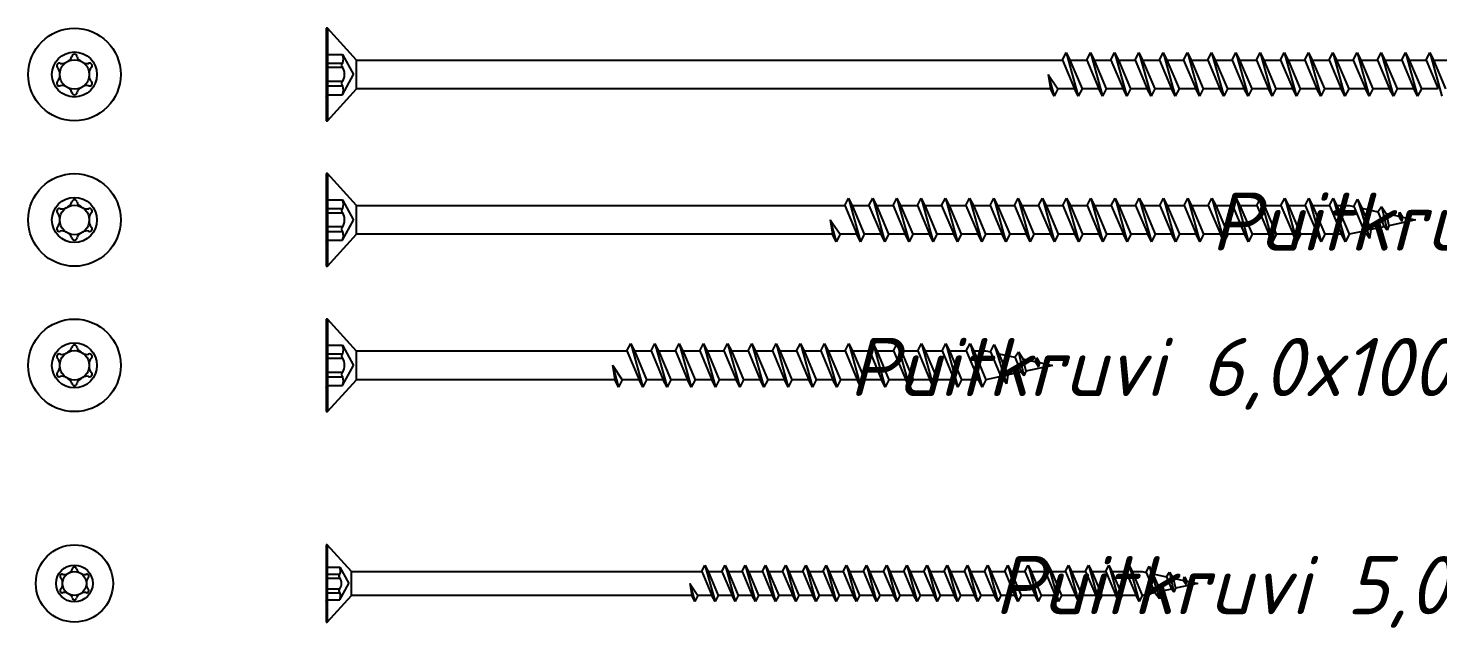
# Model space of a CAD drawing. Header units: millimetres. Extents: x -29692 to 34729, y -8412 to 43293.
# Drawn here: x -16570.6 to -16376.6, y 4532.7 to 4615.2 of the extents above; entities that cross this region are included whole.
import ezdxf

# ---------------------------------------------------------------- set-up
doc = ezdxf.new("R2010")
doc.units = ezdxf.units.MM
doc.layers.add('_0_004_Текст_01', color=7, linetype='Continuous', lineweight=18)
doc.styles.add('Malmerk_DZ_4', font='isocpeui.ttf', dxfattribs={"height": 4})

# ---------------------------------------------------------------- blocks, each defined once
blk = doc.blocks.new('Puitkruvi 5.0x120')
at = {"color": 0, "linetype": 'ByBlock', "lineweight": -2}
for p, q in [((0, 5.31), (0, -5.31)), ((0.15, 5.31), (0, 5.31)), ((3.49, 1.65), (0.15, 5.31)), ((0.15, 5.31), (0.15, -5.31)), ((51.72, 1.65), (52.15, 2.5)), ((52.15, 2.5), (52.58, 1.65)), ((52.15, 2.5), (53.54, -2.5)), ((54.5, 1.65), (54.93, 2.5)), ((54.93, 2.5), (55.36, 1.65)), ((54.93, 2.5), (56.32, -2.5)), ((57.28, 1.65), (57.71, 2.5)), ((57.71, 2.5), (58.14, 1.65)), ((57.71, 2.5), (59.1, -2.5)), ((60.06, 1.65), (60.49, 2.5)), ((60.49, 2.5), (60.92, 1.65)), ((60.49, 2.5), (61.88, -2.5)), ((62.85, 1.65), (63.27, 2.5)), ((63.27, 2.5), (63.7, 1.65)), ((63.27, 2.5), (64.66, -2.5)), ((65.63, 1.65), (66.05, 2.5)), ((66.05, 2.5), (66.48, 1.65)), ((66.05, 2.5), (67.44, -2.5)), ((68.41, 1.65), (68.83, 2.5)), ((68.83, 2.5), (69.26, 1.65)), ((68.83, 2.5), (70.23, -2.5)), ((71.19, 1.65), (71.62, 2.5)), ((71.62, 2.5), (72.04, 1.65)), ((71.62, 2.5), (73.01, -2.5)), ((73.97, 1.65), (74.4, 2.5)), ((74.4, 2.5), (74.82, 1.65)), ((74.4, 2.5), (75.79, -2.5)), ((76.75, 1.65), (77.18, 2.5)), ((77.18, 2.5), (77.61, 1.65)), ((77.18, 2.5), (78.57, -2.5)), ((79.53, 1.65), (79.96, 2.5)), ((79.96, 2.5), (80.39, 1.65)), ((79.96, 2.5), (81.35, -2.5)), ((82.31, 1.65), (82.74, 2.5)), ((82.74, 2.5), (83.17, 1.65)), ((82.74, 2.5), (84.13, -2.5)), ((85.09, 1.65), (85.52, 2.5)), ((85.52, 2.5), (85.95, 1.65)), ((85.52, 2.5), (86.91, -2.5)), ((87.87, 1.65), (88.3, 2.5)), ((88.3, 2.5), (88.73, 1.65)), ((88.3, 2.5), (89.69, -2.5)), ((90.65, 1.65), (91.08, 2.5)), ((91.08, 2.5), (91.51, 1.65)), ((91.08, 2.5), (92.47, -2.5)), ((93.43, 1.65), (93.86, 2.5)), ((93.86, 2.5), (94.29, 1.65)), ((93.86, 2.5), (95.25, -2.5)), ((96.21, 1.65), (96.64, 2.5)), ((96.64, 2.5), (97.07, 1.65)), ((96.64, 2.5), (98.03, -2.5)), ((99, 1.65), (99.42, 2.5)), ((99.42, 2.5), (99.85, 1.65)), ((99.42, 2.5), (100.81, -2.5)), ((101.78, 1.65), (102.2, 2.5)), ((102.2, 2.5), (102.63, 1.65)), ((102.2, 2.5), (103.59, -2.5)), ((104.56, 1.65), (104.98, 2.5)), ((104.98, 2.5), (105.41, 1.65)), ((104.98, 2.5), (106.38, -2.5)), ((107.34, 1.65), (107.77, 2.5)), ((107.77, 2.5), (108.19, 1.65)), ((107.77, 2.5), (109.16, -2.5)), ((110.12, 1.65), (110.55, 2.5)), ((110.55, 2.5), (110.97, 1.65)), ((110.55, 2.5), (111.94, -2.5)), ((112.9, 1.53), (113.33, 2.39)), ((113.33, 2.39), (113.84, 1.33)), ((113.33, 2.39), (114.72, -2.13)), ((3.49, -1.65), (3.49, 1.65)), ((3.49, -1.65), (3.49, 1.65)), ((3.49, 1.65), (51.72, 1.65)), ((50.06, 0), (50.33, -1.64)), ((50.06, 0), (51.19, -1.64)), ((50.06, 0), (50.76, -2.5)), ((51.72, 1.65), (53.11, -1.64)), ((52.58, 1.65), (54.5, 1.65)), ((52.58, 1.65), (53.97, -1.64)), ((54.5, 1.65), (55.89, -1.64)), ((55.36, 1.65), (57.28, 1.65)), ((55.36, 1.65), (56.75, -1.64)), ((57.28, 1.65), (58.67, -1.64)), ((58.14, 1.65), (60.06, 1.65)), ((58.14, 1.65), (59.53, -1.64)), ((60.06, 1.65), (61.46, -1.64)), ((60.92, 1.65), (62.85, 1.65)), ((60.92, 1.65), (62.31, -1.64)), ((62.85, 1.65), (64.24, -1.64)), ((63.7, 1.65), (65.63, 1.65)), ((63.7, 1.65), (65.09, -1.64)), ((65.63, 1.65), (67.02, -1.64)), ((66.48, 1.65), (68.41, 1.65)), ((66.48, 1.65), (67.87, -1.64)), ((68.41, 1.65), (69.8, -1.64)), ((69.26, 1.65), (71.19, 1.65)), ((69.26, 1.65), (70.65, -1.64)), ((71.19, 1.65), (72.58, -1.64)), ((72.04, 1.65), (73.97, 1.65)), ((72.04, 1.65), (73.43, -1.64)), ((73.97, 1.65), (75.36, -1.64)), ((74.82, 1.65), (76.75, 1.65)), ((74.82, 1.65), (76.21, -1.64)), ((76.75, 1.65), (78.14, -1.64)), ((77.61, 1.65), (79, -1.64)), ((77.61, 1.65), (79.53, 1.65)), ((79.53, 1.65), (80.92, -1.64)), ((80.39, 1.65), (82.31, 1.65)), ((80.39, 1.65), (81.78, -1.64)), ((82.31, 1.65), (83.7, -1.64)), ((83.17, 1.65), (85.09, 1.65)), ((83.17, 1.65), (84.56, -1.64)), ((85.09, 1.65), (86.48, -1.64)), ((85.95, 1.65), (87.87, 1.65)), ((85.95, 1.65), (87.34, -1.64)), ((87.87, 1.65), (89.26, -1.64)), ((88.73, 1.65), (90.65, 1.65)), ((88.73, 1.65), (90.12, -1.64)), ((90.65, 1.65), (92.04, -1.64)), ((91.51, 1.65), (93.43, 1.65)), ((91.51, 1.65), (92.9, -1.64)), ((93.43, 1.65), (94.82, -1.64)), ((94.29, 1.65), (96.21, 1.65)), ((94.29, 1.65), (95.68, -1.64)), ((96.21, 1.65), (97.6, -1.64)), ((97.07, 1.65), (99, 1.65)), ((97.07, 1.65), (98.46, -1.64)), ((99, 1.65), (100.39, -1.64)), ((99.85, 1.65), (101.78, 1.65)), ((99.85, 1.65), (101.24, -1.64)), ((101.78, 1.65), (103.17, -1.64)), ((102.63, 1.65), (104.56, 1.65)), ((102.63, 1.65), (104.02, -1.64)), ((104.56, 1.65), (105.95, -1.64)), ((105.41, 1.65), (107.34, 1.65)), ((105.41, 1.65), (106.8, -1.64)), ((107.34, 1.65), (108.73, -1.64)), ((108.19, 1.65), (110.12, 1.65)), ((108.19, 1.65), (109.58, -1.64)), ((110.12, 1.65), (111.51, -1.64)), ((110.97, 1.65), (112.36, 1.65)), ((110.97, 1.65), (112.36, -1.64)), ((112.36, 1.65), (112.9, 1.53)), ((112.9, 1.53), (114.08, -1.27)), ((113.84, 1.33), (115.68, 0.93)), ((113.84, 1.33), (114.87, -1.1)), ((115.68, 0.93), (116.11, 1.55)), ((115.68, 0.93), (116.4, -0.77)), ((116.11, 1.55), (116.62, 0.73)), ((116.11, 1.55), (116.73, -1.19)), ((116.62, 0.73), (118.06, 0.42)), ((116.62, 0.73), (116.93, -0.66)), ((118.06, 0.42), (118.18, 0.9)), ((118.06, 0.42), (118.41, -0.16)), ((118.18, 0.9), (118.52, 0.32)), ((118.18, 0.9), (118.41, -0.16)), ((118.52, 0.32), (118.41, -0.16)), ((118.52, 0.32), (120, 0)), ((0.15, -5.31), (3.49, -1.65)), ((50.33, -1.64), (3.49, -1.64)), ((50.76, -2.5), (50.33, -1.64)), ((51.19, -1.64), (50.76, -2.5)), ((53.11, -1.64), (51.19, -1.64)), ((53.54, -2.5), (53.11, -1.64)), ((53.97, -1.64), (53.54, -2.5)), ((55.89, -1.64), (53.97, -1.64)), ((56.32, -2.5), (55.89, -1.64)), ((56.75, -1.64), (56.32, -2.5)), ((58.67, -1.64), (56.75, -1.64)), ((59.1, -2.5), (58.67, -1.64)), ((59.53, -1.64), (59.1, -2.5)), ((61.46, -1.64), (59.53, -1.64)), ((61.88, -2.5), (61.46, -1.64)), ((62.31, -1.64), (61.88, -2.5)), ((64.24, -1.64), (62.31, -1.64)), ((64.66, -2.5), (64.24, -1.64)), ((65.09, -1.64), (64.66, -2.5)), ((67.02, -1.64), (65.09, -1.64)), ((67.44, -2.5), (67.02, -1.64)), ((67.87, -1.64), (67.44, -2.5)), ((69.8, -1.64), (67.87, -1.64)), ((70.23, -2.5), (69.8, -1.64)), ((70.65, -1.64), (70.23, -2.5)), ((72.58, -1.64), (70.65, -1.64)), ((73.01, -2.5), (72.58, -1.64)), ((73.43, -1.64), (73.01, -2.5)), ((75.36, -1.64), (73.43, -1.64)), ((75.79, -2.5), (75.36, -1.64)), ((76.21, -1.64), (75.79, -2.5)), ((78.14, -1.64), (76.21, -1.64)), ((78.57, -2.5), (78.14, -1.64)), ((79, -1.64), (78.57, -2.5)), ((80.92, -1.64), (79, -1.64)), ((81.35, -2.5), (80.92, -1.64)), ((81.78, -1.64), (81.35, -2.5)), ((83.7, -1.64), (81.78, -1.64)), ((84.13, -2.5), (83.7, -1.64)), ((84.56, -1.64), (84.13, -2.5)), ((86.48, -1.64), (84.56, -1.64)), ((86.91, -2.5), (86.48, -1.64)), ((87.34, -1.64), (86.91, -2.5)), ((89.26, -1.64), (87.34, -1.64)), ((89.69, -2.5), (89.26, -1.64)), ((90.12, -1.64), (89.69, -2.5)), ((92.04, -1.64), (90.12, -1.64)), ((92.47, -2.5), (92.04, -1.64)), ((92.9, -1.64), (92.47, -2.5)), ((94.82, -1.64), (92.9, -1.64)), ((95.25, -2.5), (94.82, -1.64)), ((95.68, -1.64), (95.25, -2.5)), ((97.6, -1.64), (95.68, -1.64)), ((98.03, -2.5), (97.6, -1.64)), ((98.46, -1.64), (98.03, -2.5)), ((100.39, -1.64), (98.46, -1.64)), ((100.81, -2.5), (100.39, -1.64)), ((101.24, -1.64), (100.81, -2.5)), ((103.17, -1.64), (101.24, -1.64)), ((103.59, -2.5), (103.17, -1.64)), ((104.02, -1.64), (103.59, -2.5)), ((105.95, -1.64), (104.02, -1.64)), ((106.38, -2.5), (105.95, -1.64)), ((106.8, -1.64), (106.38, -2.5)), ((108.73, -1.64), (106.8, -1.64)), ((109.16, -2.5), (108.73, -1.64)), ((109.58, -1.64), (109.16, -2.5)), ((111.51, -1.64), (109.58, -1.64)), ((111.94, -2.5), (111.51, -1.64)), ((112.36, -1.64), (111.94, -2.5)), ((114.08, -1.27), (112.36, -1.64)), ((112.36, -1.64), (112.36, -1.64)), ((114.72, -2.13), (114.08, -1.27)), ((114.87, -1.1), (114.72, -2.13)), ((116.4, -0.77), (114.87, -1.1)), ((116.73, -1.19), (116.4, -0.77)), ((116.93, -0.66), (116.73, -1.19)), ((120, 0), (116.93, -0.66)), ((0, -5.31), (0.15, -5.31))]:
    blk.add_line(p, q, dxfattribs=at)
at = {"color": 0, "linetype": 'ByBlock', "lineweight": -2, "ltscale": 0.3}
for p, q in [((0, 2.49), (0.11, 2.25)), ((0.11, 2.25), (1.87, 2.25)), ((0.11, 2.25), (0.11, -2.25)), ((1.87, 2.25), (3.14, 0)), ((0.11, 1.27), (1.9, 1.27)), ((0.11, 0.75), (1.9, 0.75)), ((0.11, -0.75), (1.9, -0.75)), ((0.11, -1.27), (1.9, -1.27)), ((1.87, -2.25), (3.14, 0)), ((0, -2.49), (0.11, -2.25)), ((0.11, -2.25), (1.87, -2.25))]:
    blk.add_line(p, q, dxfattribs=at)
for centre, radius, start, end in [((0.47, 1.71), 1.5, 342.7693, 20.9355), ((2.05, 1.01), 0.297, 118.7421, 241.2579), ((0.64, 0), 1.47, 329.2813, 30.7187), ((2.05, -1.01), 0.297, 118.7226, 241.2774), ((0.47, -1.71), 1.5, 339.0645, 17.2307)]:
    blk.add_arc(centre, radius, start, end, dxfattribs=at)
blk = doc.blocks.new('Puitkruvi 5.0 pealt TX')
at = {"color": 0, "linetype": 'ByBlock', "lineweight": -2}
for radius in [5.31, 2.52, 1.64]:
    blk.add_circle((0, 0), radius, dxfattribs=at)
for centre, radius, start, end in [((-1.12, 2.25), 0.873, 296.5651, 343.3008), ((0, 1.96), 0.292, 8.0283, 171.9717), ((1.12, 2.25), 0.873, 196.6992, 243.4349), ((-1.7, 0.98), 0.292, 68.0283, 231.9717), ((-2.51, 0.15), 0.873, 356.5651, 43.3008), ((-1.39, 2.1), 0.873, 256.6992, 303.4349), ((1.39, 2.1), 0.873, 236.5651, 283.3008), ((1.7, 0.98), 0.292, 308.0283, 111.9717), ((2.51, 0.15), 0.873, 136.6992, 183.4349), ((-1.7, -0.98), 0.292, 128.0283, 291.9717), ((-2.51, -0.15), 0.873, 316.6992, 3.4349), ((-1.39, -2.1), 0.873, 56.5651, 103.3008), ((-1.12, -2.25), 0.873, 16.6992, 63.4349), ((1.12, -2.25), 0.873, 116.5651, 163.3008), ((1.39, -2.1), 0.873, 76.6992, 123.4349), ((1.7, -0.98), 0.292, 248.0283, 51.9717), ((2.51, -0.15), 0.873, 176.5651, 223.3008), ((0, -1.96), 0.292, 188.0283, 351.9717)]:
    blk.add_arc(centre, radius, start, end, dxfattribs=at)
blk = doc.blocks.new('Puitkruvi 6.0x100')
at = {"color": 0, "linetype": 'ByBlock', "lineweight": -2}
for p, q in [((0, 6.37), (0, -6.37)), ((0.18, 6.37), (0, 6.37)), ((4.19, 1.97), (0.18, 6.37)), ((0.18, 6.37), (0.18, -6.37)), ((4.19, 1.98), (41.42, 1.98)), ((4.19, -1.97), (4.19, 1.97)), ((4.19, -1.97), (4.19, 1.97)), ((41.42, 1.98), (41.93, 3.01)), ((41.42, 1.98), (43.09, -1.97)), ((41.93, 3.01), (42.44, 1.98)), ((41.93, 3.01), (43.6, -2.99)), ((42.44, 1.98), (44.75, 1.98)), ((42.44, 1.98), (44.11, -1.97)), ((44.75, 1.98), (45.27, 3.01)), ((44.75, 1.98), (46.42, -1.97)), ((45.27, 3.01), (45.78, 1.98)), ((45.27, 3.01), (46.94, -2.99)), ((45.78, 1.98), (48.09, 1.98)), ((45.78, 1.98), (47.45, -1.97)), ((48.09, 1.98), (48.61, 3.01)), ((48.09, 1.98), (49.76, -1.97)), ((48.61, 3.01), (49.12, 1.98)), ((48.61, 3.01), (50.27, -2.99)), ((49.12, 1.98), (50.79, -1.97)), ((49.12, 1.98), (51.43, 1.98)), ((51.43, 1.98), (51.94, 3.01)), ((51.43, 1.98), (53.1, -1.97)), ((51.94, 3.01), (52.46, 1.98)), ((51.94, 3.01), (53.61, -2.99)), ((52.46, 1.98), (54.77, 1.98)), ((52.46, 1.98), (54.12, -1.97)), ((54.77, 1.98), (55.28, 3.01)), ((54.77, 1.98), (56.43, -1.97)), ((55.28, 3.01), (55.79, 1.98)), ((55.28, 3.01), (56.95, -2.99)), ((55.79, 1.98), (58.1, 1.98)), ((55.79, 1.98), (57.46, -1.97)), ((58.1, 1.98), (58.62, 3.01)), ((58.1, 1.98), (59.77, -1.97)), ((58.62, 3.01), (59.13, 1.98)), ((58.62, 3.01), (60.28, -2.99)), ((59.13, 1.98), (61.44, 1.98)), ((59.13, 1.98), (60.8, -1.97)), ((61.44, 1.98), (61.95, 3.01)), ((61.44, 1.98), (63.11, -1.97)), ((61.95, 3.01), (62.47, 1.98)), ((61.95, 3.01), (63.62, -2.99)), ((62.47, 1.98), (64.78, 1.98)), ((62.47, 1.98), (64.13, -1.97)), ((64.78, 1.98), (65.29, 3.01)), ((64.78, 1.98), (66.44, -1.97)), ((65.29, 3.01), (65.8, 1.98)), ((65.29, 3.01), (66.96, -2.99)), ((65.8, 1.98), (68.11, 1.98)), ((65.8, 1.98), (67.47, -1.97)), ((68.11, 1.98), (68.63, 3.01)), ((68.11, 1.98), (69.78, -1.97)), ((68.63, 3.01), (69.14, 1.98)), ((68.63, 3.01), (70.29, -2.99)), ((69.14, 1.98), (71.45, 1.98)), ((69.14, 1.98), (70.81, -1.97)), ((71.45, 1.98), (71.96, 3.01)), ((71.45, 1.98), (73.12, -1.97)), ((71.96, 3.01), (72.48, 1.98)), ((71.96, 3.01), (73.63, -2.99)), ((72.48, 1.98), (74.79, 1.98)), ((72.48, 1.98), (74.15, -1.97)), ((74.79, 1.98), (75.3, 3.01)), ((74.79, 1.98), (76.46, -1.97)), ((75.3, 3.01), (75.81, 1.98)), ((75.3, 3.01), (76.97, -2.99)), ((75.81, 1.98), (78.12, 1.98)), ((75.81, 1.98), (77.48, -1.97)), ((78.12, 1.98), (78.64, 3.01)), ((78.12, 1.98), (79.79, -1.97)), ((78.64, 3.01), (79.15, 1.98)), ((78.64, 3.01), (80.31, -2.99)), ((79.15, 1.98), (81.46, 1.98)), ((79.15, 1.98), (80.82, -1.97)), ((81.46, 1.98), (81.97, 3.01)), ((81.46, 1.98), (83.13, -1.97)), ((81.97, 3.01), (82.49, 1.98)), ((81.97, 3.01), (83.64, -2.99)), ((82.49, 1.98), (84.8, 1.98)), ((82.49, 1.98), (84.16, -1.97)), ((84.8, 1.98), (85.31, 3.01)), ((84.8, 1.98), (86.47, -1.97)), ((85.31, 3.01), (85.82, 1.98)), ((85.31, 3.01), (86.98, -2.99)), ((85.82, 1.98), (88.13, 1.98)), ((85.82, 1.98), (87.49, -1.97)), ((88.13, 1.98), (88.65, 3.01)), ((88.13, 1.98), (89.8, -1.97)), ((88.65, 3.01), (89.16, 1.98)), ((88.65, 3.01), (90.32, -2.99)), ((89.16, 1.98), (90.83, 1.98)), ((89.16, 1.98), (90.83, -1.97)), ((90.83, 1.98), (91.47, 1.84)), ((91.47, 1.84), (91.98, 2.87)), ((91.98, 2.87), (92.6, 1.6)), ((91.98, 2.87), (93.65, -2.55)), ((39.43, 0.01), (39.75, -1.97)), ((39.43, 0.01), (40.78, -1.97)), ((39.43, 0.01), (40.26, -2.99)), ((91.47, 1.84), (92.89, -1.53)), ((92.6, 1.6), (94.81, 1.12)), ((92.6, 1.6), (93.84, -1.32)), ((94.81, 1.12), (95.32, 1.86)), ((94.81, 1.12), (95.67, -0.93)), ((95.32, 1.86), (95.94, 0.88)), ((95.32, 1.86), (96.07, -1.43)), ((95.94, 0.88), (97.67, 0.5)), ((95.94, 0.88), (96.31, -0.79)), ((100, 0), (96.31, -0.79)), ((97.67, 0.5), (97.8, 1.07)), ((97.67, 0.5), (98.08, -0.19)), ((97.8, 1.07), (98.21, 0.39)), ((97.8, 1.07), (98.08, -0.19)), ((98.21, 0.39), (98.08, -0.19)), ((98.21, 0.39), (100, 0)), ((92.89, -1.53), (90.83, -1.97)), ((93.65, -2.55), (92.89, -1.53)), ((93.84, -1.32), (93.65, -2.55)), ((95.67, -0.93), (93.84, -1.32)), ((96.07, -1.43), (95.67, -0.93)), ((96.31, -0.79), (96.07, -1.43)), ((0.18, -6.37), (4.19, -1.97)), ((39.75, -1.97), (4.19, -1.97)), ((40.26, -2.99), (39.75, -1.97)), ((40.78, -1.97), (40.26, -2.99)), ((43.09, -1.97), (40.78, -1.97)), ((43.6, -2.99), (43.09, -1.97)), ((44.11, -1.97), (43.6, -2.99)), ((46.42, -1.97), (44.11, -1.97)), ((46.94, -2.99), (46.42, -1.97)), ((47.45, -1.97), (46.94, -2.99)), ((49.76, -1.97), (47.45, -1.97)), ((50.27, -2.99), (49.76, -1.97)), ((50.79, -1.97), (50.27, -2.99)), ((53.1, -1.97), (50.79, -1.97)), ((53.61, -2.99), (53.1, -1.97)), ((54.12, -1.97), (53.61, -2.99)), ((56.43, -1.97), (54.12, -1.97)), ((56.95, -2.99), (56.43, -1.97)), ((57.46, -1.97), (56.95, -2.99)), ((59.77, -1.97), (57.46, -1.97)), ((60.28, -2.99), (59.77, -1.97)), ((60.8, -1.97), (60.28, -2.99)), ((63.11, -1.97), (60.8, -1.97)), ((63.62, -2.99), (63.11, -1.97)), ((64.13, -1.97), (63.62, -2.99)), ((66.44, -1.97), (64.13, -1.97)), ((66.96, -2.99), (66.44, -1.97)), ((67.47, -1.97), (66.96, -2.99)), ((69.78, -1.97), (67.47, -1.97)), ((70.29, -2.99), (69.78, -1.97)), ((70.81, -1.97), (70.29, -2.99)), ((73.12, -1.97), (70.81, -1.97)), ((73.63, -2.99), (73.12, -1.97)), ((74.15, -1.97), (73.63, -2.99)), ((76.46, -1.97), (74.15, -1.97)), ((76.97, -2.99), (76.46, -1.97)), ((77.48, -1.97), (76.97, -2.99)), ((79.79, -1.97), (77.48, -1.97)), ((80.31, -2.99), (79.79, -1.97)), ((80.82, -1.97), (80.31, -2.99)), ((83.13, -1.97), (80.82, -1.97)), ((83.64, -2.99), (83.13, -1.97)), ((84.16, -1.97), (83.64, -2.99)), ((86.47, -1.97), (84.16, -1.97)), ((86.98, -2.99), (86.47, -1.97)), ((87.49, -1.97), (86.98, -2.99)), ((89.8, -1.97), (87.49, -1.97)), ((90.32, -2.99), (89.8, -1.97)), ((90.83, -1.97), (90.32, -2.99)), ((90.83, -1.97), (90.83, -1.97)), ((0, -6.37), (0.18, -6.37))]:
    blk.add_line(p, q, dxfattribs=at)
at = {"color": 0, "linetype": 'ByBlock', "lineweight": -2, "ltscale": 0.3}
for p, q in [((0, 3.07), (0.14, 2.77)), ((0.14, 2.77), (2.25, 2.77)), ((0.14, 2.77), (0.14, -2.78)), ((2.25, 2.77), (3.76, -0.01)), ((0.14, 1.57), (2.28, 1.57)), ((0.14, 0.99), (2.28, 0.99)), ((0.14, -0.92), (2.28, -0.92)), ((0.14, -1.57), (2.28, -1.57)), ((2.25, -2.78), (3.76, -0.01)), ((0, -3.07), (0.14, -2.78)), ((0.14, -2.78), (2.25, -2.78))]:
    blk.add_line(p, q, dxfattribs=at)
for centre, radius, start, end in [((0.47, 2.11), 1.9, 343.2254, 20.3793), ((2.41, 1.28), 0.316, 114.4321, 245.5679), ((0.55, 0.03), 1.98, 331.0888, 28.9112), ((2.47, -1.25), 0.372, 120.0902, 239.9098), ((0.47, -2.11), 1.9, 339.6207, 16.7746)]:
    blk.add_arc(centre, radius, start, end, dxfattribs=at)
blk = doc.blocks.new('Puitkruvi 6.0x150')
at = {"color": 0, "linetype": 'ByBlock', "lineweight": -2}
for p, q in [((0, 6.37), (0, -6.37)), ((0.18, 6.37), (0, 6.37)), ((4.19, 1.97), (0.18, 6.37)), ((0.18, 6.37), (0.18, -6.37)), ((4.19, 1.98), (71.4, 1.98)), ((4.19, -1.97), (4.19, 1.97)), ((4.19, -1.97), (4.19, 1.97)), ((71.4, 1.98), (71.91, 3.01)), ((71.4, 1.98), (73.06, -1.97)), ((71.91, 3.01), (72.42, 1.98)), ((71.91, 3.01), (73.58, -2.99)), ((72.42, 1.98), (74.73, 1.98)), ((72.42, 1.98), (74.09, -1.97)), ((74.73, 1.98), (75.25, 3.01)), ((74.73, 1.98), (76.4, -1.97)), ((75.25, 3.01), (75.76, 1.98)), ((75.25, 3.01), (76.92, -2.99)), ((75.76, 1.98), (78.07, 1.98)), ((75.76, 1.98), (77.43, -1.97)), ((78.07, 1.98), (78.58, 3.01)), ((78.07, 1.98), (79.74, -1.97)), ((78.58, 3.01), (79.1, 1.98)), ((78.58, 3.01), (80.25, -2.99)), ((79.1, 1.98), (81.41, 1.98)), ((79.1, 1.98), (80.77, -1.97)), ((81.41, 1.98), (81.92, 3.01)), ((81.41, 1.98), (83.08, -1.97)), ((81.92, 3.01), (82.43, 1.98)), ((81.92, 3.01), (83.59, -2.99)), ((82.43, 1.98), (84.74, 1.98)), ((82.43, 1.98), (84.1, -1.97)), ((84.74, 1.98), (85.26, 3.01)), ((84.74, 1.98), (86.41, -1.97)), ((85.26, 3.01), (85.77, 1.98)), ((85.26, 3.01), (86.93, -2.99)), ((85.77, 1.98), (88.08, 1.98)), ((85.77, 1.98), (87.44, -1.97)), ((88.08, 1.98), (88.59, 3.01)), ((88.08, 1.98), (89.75, -1.97)), ((88.59, 3.01), (89.11, 1.98)), ((88.59, 3.01), (90.26, -2.99)), ((89.11, 1.98), (91.42, 1.98)), ((89.11, 1.98), (90.78, -1.97)), ((91.42, 1.98), (91.93, 3.01)), ((91.42, 1.98), (93.09, -1.97)), ((91.93, 3.01), (92.44, 1.98)), ((91.93, 3.01), (93.6, -2.99)), ((92.44, 1.98), (94.75, 1.98)), ((92.44, 1.98), (94.11, -1.97)), ((94.75, 1.98), (95.27, 3.01)), ((94.75, 1.98), (96.42, -1.97)), ((95.27, 3.01), (95.78, 1.98)), ((95.27, 3.01), (96.94, -2.99)), ((95.78, 1.98), (98.09, 1.98)), ((95.78, 1.98), (97.45, -1.97)), ((98.09, 1.98), (98.61, 3.01)), ((98.09, 1.98), (99.76, -1.97)), ((98.61, 3.01), (99.12, 1.98)), ((98.61, 3.01), (100.27, -2.99)), ((99.12, 1.98), (100.79, -1.97)), ((99.12, 1.98), (101.43, 1.98)), ((101.43, 1.98), (101.94, 3.01)), ((101.43, 1.98), (103.1, -1.97)), ((101.94, 3.01), (102.46, 1.98)), ((101.94, 3.01), (103.61, -2.99)), ((102.46, 1.98), (104.77, 1.98)), ((102.46, 1.98), (104.12, -1.97)), ((104.77, 1.98), (105.28, 3.01)), ((104.77, 1.98), (106.43, -1.97)), ((105.28, 3.01), (105.79, 1.98)), ((105.28, 3.01), (106.95, -2.99)), ((105.79, 1.98), (108.1, 1.98)), ((105.79, 1.98), (107.46, -1.97)), ((108.1, 1.98), (108.62, 3.01)), ((108.1, 1.98), (109.77, -1.97)), ((108.62, 3.01), (109.13, 1.98)), ((108.62, 3.01), (110.28, -2.99)), ((109.13, 1.98), (111.44, 1.98)), ((109.13, 1.98), (110.8, -1.97)), ((111.44, 1.98), (111.95, 3.01)), ((111.44, 1.98), (113.11, -1.97)), ((111.95, 3.01), (112.47, 1.98)), ((111.95, 3.01), (113.62, -2.99)), ((112.47, 1.98), (114.78, 1.98)), ((112.47, 1.98), (114.13, -1.97)), ((114.78, 1.98), (115.29, 3.01)), ((114.78, 1.98), (116.44, -1.97)), ((115.29, 3.01), (115.8, 1.98)), ((115.29, 3.01), (116.96, -2.99)), ((115.8, 1.98), (118.11, 1.98)), ((115.8, 1.98), (117.47, -1.97)), ((118.11, 1.98), (118.63, 3.01)), ((118.11, 1.98), (119.78, -1.97)), ((118.63, 3.01), (119.14, 1.98)), ((118.63, 3.01), (120.29, -2.99)), ((119.14, 1.98), (121.45, 1.98)), ((119.14, 1.98), (120.81, -1.97)), ((121.45, 1.98), (121.96, 3.01)), ((121.45, 1.98), (123.12, -1.97)), ((121.96, 3.01), (122.48, 1.98)), ((121.96, 3.01), (123.63, -2.99)), ((122.48, 1.98), (124.79, 1.98)), ((122.48, 1.98), (124.15, -1.97)), ((124.79, 1.98), (125.3, 3.01)), ((124.79, 1.98), (126.46, -1.97)), ((125.3, 3.01), (125.81, 1.98)), ((125.3, 3.01), (126.97, -2.99)), ((125.81, 1.98), (128.12, 1.98)), ((125.81, 1.98), (127.48, -1.97)), ((128.12, 1.98), (128.64, 3.01)), ((128.12, 1.98), (129.79, -1.97)), ((128.64, 3.01), (129.15, 1.98)), ((128.64, 3.01), (130.31, -2.99)), ((129.15, 1.98), (131.46, 1.98)), ((129.15, 1.98), (130.82, -1.97)), ((131.46, 1.98), (131.97, 3.01)), ((131.46, 1.98), (133.13, -1.97)), ((131.97, 3.01), (132.49, 1.98)), ((131.97, 3.01), (133.64, -2.99)), ((132.49, 1.98), (134.8, 1.98)), ((132.49, 1.98), (134.16, -1.97)), ((134.8, 1.98), (135.31, 3.01)), ((134.8, 1.98), (136.47, -1.97)), ((135.31, 3.01), (135.82, 1.98)), ((135.31, 3.01), (136.98, -2.99)), ((135.82, 1.98), (138.13, 1.98)), ((135.82, 1.98), (137.49, -1.97)), ((138.13, 1.98), (138.65, 3.01)), ((138.13, 1.98), (139.8, -1.97)), ((138.65, 3.01), (139.16, 1.98)), ((138.65, 3.01), (140.32, -2.99)), ((139.16, 1.98), (140.83, 1.98)), ((139.16, 1.98), (140.83, -1.97)), ((140.83, 1.98), (141.47, 1.84)), ((141.47, 1.84), (141.98, 2.87)), ((141.98, 2.87), (142.6, 1.6)), ((141.98, 2.87), (143.65, -2.55)), ((69.41, 0.01), (69.73, -1.97)), ((69.41, 0.01), (70.75, -1.97)), ((69.41, 0.01), (70.24, -2.99)), ((141.47, 1.84), (142.89, -1.53)), ((142.6, 1.6), (144.81, 1.12)), ((142.6, 1.6), (143.84, -1.32)), ((144.81, 1.12), (145.32, 1.86)), ((144.81, 1.12), (145.67, -0.93)), ((145.32, 1.86), (145.94, 0.88)), ((145.32, 1.86), (146.07, -1.43)), ((145.94, 0.88), (147.67, 0.5)), ((145.94, 0.88), (146.31, -0.79)), ((150, 0), (146.31, -0.79)), ((147.67, 0.5), (147.8, 1.07)), ((147.67, 0.5), (148.08, -0.19)), ((147.8, 1.07), (148.21, 0.39)), ((147.8, 1.07), (148.08, -0.19)), ((148.21, 0.39), (148.08, -0.19)), ((148.21, 0.39), (150, 0)), ((142.89, -1.53), (140.83, -1.97)), ((143.65, -2.55), (142.89, -1.53)), ((143.84, -1.32), (143.65, -2.55)), ((145.67, -0.93), (143.84, -1.32)), ((146.07, -1.43), (145.67, -0.93)), ((146.31, -0.79), (146.07, -1.43)), ((0.18, -6.37), (4.19, -1.97)), ((69.73, -1.97), (4.19, -1.97)), ((70.24, -2.99), (69.73, -1.97)), ((70.75, -1.97), (70.24, -2.99)), ((73.06, -1.97), (70.75, -1.97)), ((73.58, -2.99), (73.06, -1.97)), ((74.09, -1.97), (73.58, -2.99)), ((76.4, -1.97), (74.09, -1.97)), ((76.92, -2.99), (76.4, -1.97)), ((77.43, -1.97), (76.92, -2.99)), ((79.74, -1.97), (77.43, -1.97)), ((80.25, -2.99), (79.74, -1.97)), ((80.77, -1.97), (80.25, -2.99)), ((83.08, -1.97), (80.77, -1.97)), ((83.59, -2.99), (83.08, -1.97)), ((84.1, -1.97), (83.59, -2.99)), ((86.41, -1.97), (84.1, -1.97)), ((86.93, -2.99), (86.41, -1.97)), ((87.44, -1.97), (86.93, -2.99)), ((89.75, -1.97), (87.44, -1.97)), ((90.26, -2.99), (89.75, -1.97)), ((90.78, -1.97), (90.26, -2.99)), ((93.09, -1.97), (90.78, -1.97)), ((93.6, -2.99), (93.09, -1.97)), ((94.11, -1.97), (93.6, -2.99)), ((96.42, -1.97), (94.11, -1.97)), ((96.94, -2.99), (96.42, -1.97)), ((97.45, -1.97), (96.94, -2.99)), ((99.76, -1.97), (97.45, -1.97)), ((100.27, -2.99), (99.76, -1.97)), ((100.79, -1.97), (100.27, -2.99)), ((103.1, -1.97), (100.79, -1.97)), ((103.61, -2.99), (103.1, -1.97)), ((104.12, -1.97), (103.61, -2.99)), ((106.43, -1.97), (104.12, -1.97)), ((106.95, -2.99), (106.43, -1.97)), ((107.46, -1.97), (106.95, -2.99)), ((109.77, -1.97), (107.46, -1.97)), ((110.28, -2.99), (109.77, -1.97)), ((110.8, -1.97), (110.28, -2.99)), ((113.11, -1.97), (110.8, -1.97)), ((113.62, -2.99), (113.11, -1.97)), ((114.13, -1.97), (113.62, -2.99)), ((116.44, -1.97), (114.13, -1.97)), ((116.96, -2.99), (116.44, -1.97)), ((117.47, -1.97), (116.96, -2.99)), ((119.78, -1.97), (117.47, -1.97)), ((120.29, -2.99), (119.78, -1.97)), ((120.81, -1.97), (120.29, -2.99)), ((123.12, -1.97), (120.81, -1.97)), ((123.63, -2.99), (123.12, -1.97)), ((124.15, -1.97), (123.63, -2.99)), ((126.46, -1.97), (124.15, -1.97)), ((126.97, -2.99), (126.46, -1.97)), ((127.48, -1.97), (126.97, -2.99)), ((129.79, -1.97), (127.48, -1.97)), ((130.31, -2.99), (129.79, -1.97)), ((130.82, -1.97), (130.31, -2.99)), ((133.13, -1.97), (130.82, -1.97)), ((133.64, -2.99), (133.13, -1.97)), ((134.16, -1.97), (133.64, -2.99)), ((136.47, -1.97), (134.16, -1.97)), ((136.98, -2.99), (136.47, -1.97)), ((137.49, -1.97), (136.98, -2.99)), ((139.8, -1.97), (137.49, -1.97)), ((140.32, -2.99), (139.8, -1.97)), ((140.83, -1.97), (140.32, -2.99)), ((140.83, -1.97), (140.83, -1.97)), ((0, -6.37), (0.18, -6.37))]:
    blk.add_line(p, q, dxfattribs=at)
at = {"color": 0, "linetype": 'ByBlock', "lineweight": -2, "ltscale": 0.3}
for p, q in [((0, 3.07), (0.14, 2.77)), ((0.14, 2.77), (2.25, 2.77)), ((0.14, 2.77), (0.14, -2.78)), ((2.25, 2.77), (3.76, -0.01)), ((0.14, 1.57), (2.28, 1.57)), ((0.14, 0.99), (2.28, 0.99)), ((0.14, -0.92), (2.28, -0.92)), ((0.14, -1.57), (2.28, -1.57)), ((2.25, -2.78), (3.76, -0.01)), ((0, -3.07), (0.14, -2.78)), ((0.14, -2.78), (2.25, -2.78))]:
    blk.add_line(p, q, dxfattribs=at)
for centre, radius, start, end in [((0.47, 2.11), 1.9, 343.2254, 20.3793), ((2.41, 1.28), 0.316, 114.4321, 245.5679), ((0.55, 0.03), 1.98, 331.0888, 28.9112), ((2.47, -1.25), 0.372, 120.0902, 239.9098), ((0.47, -2.11), 1.9, 339.6207, 16.7746)]:
    blk.add_arc(centre, radius, start, end, dxfattribs=at)
blk = doc.blocks.new('Puitkruvi 6.0x200')
at = {"color": 0, "linetype": 'ByBlock', "lineweight": -2}
for p, q in [((0, 6.37), (0, -6.37)), ((0.18, 6.37), (0, 6.37)), ((4.19, 1.97), (0.18, 6.37)), ((0.18, 6.37), (0.18, -6.37)), ((4.19, 1.98), (101.37, 1.98)), ((4.19, -1.97), (4.19, 1.97)), ((4.19, -1.97), (4.19, 1.97)), ((101.37, 1.98), (101.89, 3.01)), ((101.37, 1.98), (103.04, -1.97)), ((101.89, 3.01), (102.4, 1.98)), ((101.89, 3.01), (103.56, -2.99)), ((102.4, 1.98), (104.71, 1.98)), ((102.4, 1.98), (104.07, -1.97)), ((104.71, 1.98), (105.23, 3.01)), ((104.71, 1.98), (106.38, -1.97)), ((105.23, 3.01), (105.74, 1.98)), ((105.23, 3.01), (106.89, -2.99)), ((105.74, 1.98), (108.05, 1.98)), ((105.74, 1.98), (107.41, -1.97)), ((108.05, 1.98), (108.56, 3.01)), ((108.05, 1.98), (109.72, -1.97)), ((108.56, 3.01), (109.08, 1.98)), ((108.56, 3.01), (110.23, -2.99)), ((109.08, 1.98), (111.39, 1.98)), ((109.08, 1.98), (110.74, -1.97)), ((111.39, 1.98), (111.9, 3.01)), ((111.39, 1.98), (113.05, -1.97)), ((111.9, 3.01), (112.41, 1.98)), ((111.9, 3.01), (113.57, -2.99)), ((112.41, 1.98), (114.72, 1.98)), ((112.41, 1.98), (114.08, -1.97)), ((114.72, 1.98), (115.24, 3.01)), ((114.72, 1.98), (116.39, -1.97)), ((115.24, 3.01), (115.75, 1.98)), ((115.24, 3.01), (116.9, -2.99)), ((115.75, 1.98), (118.06, 1.98)), ((115.75, 1.98), (117.42, -1.97)), ((118.06, 1.98), (118.57, 3.01)), ((118.06, 1.98), (119.73, -1.97)), ((118.57, 3.01), (119.09, 1.98)), ((118.57, 3.01), (120.24, -2.99)), ((119.09, 1.98), (121.4, 1.98)), ((119.09, 1.98), (120.75, -1.97)), ((121.4, 1.98), (121.91, 3.01)), ((121.4, 1.98), (123.06, -1.97)), ((121.91, 3.01), (122.42, 1.98)), ((121.91, 3.01), (123.58, -2.99)), ((122.42, 1.98), (124.73, 1.98)), ((122.42, 1.98), (124.09, -1.97)), ((124.73, 1.98), (125.25, 3.01)), ((124.73, 1.98), (126.4, -1.97)), ((125.25, 3.01), (125.76, 1.98)), ((125.25, 3.01), (126.92, -2.99)), ((125.76, 1.98), (128.07, 1.98)), ((125.76, 1.98), (127.43, -1.97)), ((128.07, 1.98), (128.58, 3.01)), ((128.07, 1.98), (129.74, -1.97)), ((128.58, 3.01), (129.1, 1.98)), ((128.58, 3.01), (130.25, -2.99)), ((129.1, 1.98), (131.41, 1.98)), ((129.1, 1.98), (130.77, -1.97)), ((131.41, 1.98), (131.92, 3.01)), ((131.41, 1.98), (133.08, -1.97)), ((131.92, 3.01), (132.43, 1.98)), ((131.92, 3.01), (133.59, -2.99)), ((132.43, 1.98), (134.74, 1.98)), ((132.43, 1.98), (134.1, -1.97)), ((134.74, 1.98), (135.26, 3.01)), ((134.74, 1.98), (136.41, -1.97)), ((135.26, 3.01), (135.77, 1.98)), ((135.26, 3.01), (136.93, -2.99)), ((135.77, 1.98), (138.08, 1.98)), ((135.77, 1.98), (137.44, -1.97)), ((138.08, 1.98), (138.59, 3.01)), ((138.08, 1.98), (139.75, -1.97)), ((138.59, 3.01), (139.11, 1.98)), ((138.59, 3.01), (140.26, -2.99)), ((139.11, 1.98), (141.42, 1.98)), ((139.11, 1.98), (140.78, -1.97)), ((141.42, 1.98), (141.93, 3.01)), ((141.42, 1.98), (143.09, -1.97)), ((141.93, 3.01), (142.44, 1.98)), ((141.93, 3.01), (143.6, -2.99)), ((142.44, 1.98), (144.75, 1.98)), ((142.44, 1.98), (144.11, -1.97)), ((144.75, 1.98), (145.27, 3.01)), ((144.75, 1.98), (146.42, -1.97)), ((145.27, 3.01), (145.78, 1.98)), ((145.27, 3.01), (146.94, -2.99)), ((145.78, 1.98), (148.09, 1.98)), ((145.78, 1.98), (147.45, -1.97)), ((148.09, 1.98), (148.61, 3.01)), ((148.09, 1.98), (149.76, -1.97)), ((148.61, 3.01), (149.12, 1.98)), ((148.61, 3.01), (150.27, -2.99)), ((149.12, 1.98), (150.79, -1.97)), ((149.12, 1.98), (151.43, 1.98)), ((151.43, 1.98), (151.94, 3.01)), ((151.43, 1.98), (153.1, -1.97)), ((151.94, 3.01), (152.46, 1.98)), ((151.94, 3.01), (153.61, -2.99)), ((152.46, 1.98), (154.77, 1.98)), ((152.46, 1.98), (154.12, -1.97)), ((99.39, 0.01), (99.71, -1.97)), ((99.39, 0.01), (100.73, -1.97)), ((99.39, 0.01), (100.22, -2.99)), ((0.18, -6.37), (4.19, -1.97)), ((99.71, -1.97), (4.19, -1.97)), ((100.22, -2.99), (99.71, -1.97)), ((100.73, -1.97), (100.22, -2.99)), ((103.04, -1.97), (100.73, -1.97)), ((103.56, -2.99), (103.04, -1.97)), ((104.07, -1.97), (103.56, -2.99)), ((106.38, -1.97), (104.07, -1.97)), ((106.89, -2.99), (106.38, -1.97)), ((107.41, -1.97), (106.89, -2.99)), ((109.72, -1.97), (107.41, -1.97)), ((110.23, -2.99), (109.72, -1.97)), ((110.74, -1.97), (110.23, -2.99)), ((113.05, -1.97), (110.74, -1.97)), ((113.57, -2.99), (113.05, -1.97)), ((114.08, -1.97), (113.57, -2.99)), ((116.39, -1.97), (114.08, -1.97)), ((116.9, -2.99), (116.39, -1.97)), ((117.42, -1.97), (116.9, -2.99)), ((119.73, -1.97), (117.42, -1.97)), ((120.24, -2.99), (119.73, -1.97)), ((120.75, -1.97), (120.24, -2.99)), ((123.06, -1.97), (120.75, -1.97)), ((123.58, -2.99), (123.06, -1.97)), ((124.09, -1.97), (123.58, -2.99)), ((126.4, -1.97), (124.09, -1.97)), ((126.92, -2.99), (126.4, -1.97)), ((127.43, -1.97), (126.92, -2.99)), ((129.74, -1.97), (127.43, -1.97)), ((130.25, -2.99), (129.74, -1.97)), ((130.77, -1.97), (130.25, -2.99)), ((133.08, -1.97), (130.77, -1.97)), ((133.59, -2.99), (133.08, -1.97)), ((134.1, -1.97), (133.59, -2.99)), ((136.41, -1.97), (134.1, -1.97)), ((136.93, -2.99), (136.41, -1.97)), ((137.44, -1.97), (136.93, -2.99)), ((139.75, -1.97), (137.44, -1.97)), ((140.26, -2.99), (139.75, -1.97)), ((140.78, -1.97), (140.26, -2.99)), ((143.09, -1.97), (140.78, -1.97)), ((143.6, -2.99), (143.09, -1.97)), ((144.11, -1.97), (143.6, -2.99)), ((146.42, -1.97), (144.11, -1.97)), ((146.94, -2.99), (146.42, -1.97)), ((147.45, -1.97), (146.94, -2.99)), ((149.76, -1.97), (147.45, -1.97)), ((150.27, -2.99), (149.76, -1.97)), ((150.79, -1.97), (150.27, -2.99)), ((153.1, -1.97), (150.79, -1.97)), ((0, -6.37), (0.18, -6.37))]:
    blk.add_line(p, q, dxfattribs=at)
at = {"color": 0, "linetype": 'ByBlock', "lineweight": -2, "ltscale": 0.3}
for p, q in [((0, 3.07), (0.14, 2.77)), ((0.14, 2.77), (2.25, 2.77)), ((0.14, 2.77), (0.14, -2.78)), ((2.25, 2.77), (3.76, -0.01)), ((0.14, 1.57), (2.28, 1.57)), ((0.14, 0.99), (2.28, 0.99)), ((0.14, -0.92), (2.28, -0.92)), ((0.14, -1.57), (2.28, -1.57)), ((2.25, -2.78), (3.76, -0.01)), ((0, -3.07), (0.14, -2.78)), ((0.14, -2.78), (2.25, -2.78))]:
    blk.add_line(p, q, dxfattribs=at)
for centre, radius, start, end in [((0.47, 2.11), 1.9, 343.2254, 20.3793), ((2.41, 1.28), 0.316, 114.4321, 245.5679), ((0.55, 0.03), 1.98, 331.0888, 28.9112), ((2.47, -1.25), 0.372, 120.0902, 239.9098), ((0.47, -2.11), 1.9, 339.6207, 16.7746)]:
    blk.add_arc(centre, radius, start, end, dxfattribs=at)
blk = doc.blocks.new('Puitkruvi 6.0 pealt TX')
at = {"color": 0, "linetype": 'ByBlock', "lineweight": -2}
for radius in [6.37, 3.1, 2.03]:
    blk.add_circle((0, 0), radius, dxfattribs=at)
for centre, radius, start, end in [((-1.39, 2.78), 1.08, 296.5651, 343.3008), ((0, 2.42), 0.36, 8.0283, 171.9717), ((1.39, 2.78), 1.08, 196.6992, 243.4349), ((-2.09, 1.21), 0.36, 68.0283, 231.9717), ((-3.1, 0.19), 1.08, 356.5651, 43.3008), ((-1.71, 2.59), 1.08, 256.6992, 303.4349), ((1.71, 2.59), 1.08, 236.5651, 283.3008), ((2.09, 1.21), 0.36, 308.0283, 111.9717), ((3.1, 0.19), 1.08, 136.6992, 183.4349), ((-2.09, -1.21), 0.36, 128.0283, 291.9717), ((-3.1, -0.19), 1.08, 316.6992, 3.4349), ((-1.71, -2.59), 1.08, 56.5651, 103.3008), ((-1.39, -2.78), 1.08, 16.6992, 63.4349), ((1.39, -2.78), 1.08, 116.5651, 163.3008), ((1.71, -2.59), 1.08, 76.6992, 123.4349), ((2.09, -1.21), 0.36, 248.0283, 51.9717), ((3.1, -0.19), 1.08, 176.5651, 223.3008), ((0, -2.42), 0.36, 188.0283, 351.9717)]:
    blk.add_arc(centre, radius, start, end, dxfattribs=at)

msp = doc.modelspace()

# ---------------------------------------------------------------- block references
at = {"color": 0, "linetype": 'ByBlock', "lineweight": -2}
for name, p in [('Puitkruvi 6.0 pealt TX', (-16564.254, 4608.798)), ('Puitkruvi 6.0x200', (-16529.604, 4608.798)), ('Puitkruvi 6.0 pealt TX', (-16564.254, 4588.798)), ('Puitkruvi 6.0x150', (-16529.604, 4588.798)), ('Puitkruvi 6.0 pealt TX', (-16564.254, 4568.798)), ('Puitkruvi 6.0x100', (-16529.604, 4568.798)), ('Puitkruvi 5.0 pealt TX', (-16564.254, 4538.798)), ('Puitkruvi 5.0x120', (-16529.604, 4538.798))]:
    msp.add_blockref(name, p, dxfattribs=at)

# ---------------------------------------------------------------- texts
at = {"layer": '_0_004_Текст_01', "char_height": 8, "attachment_point": 5, "style": 'Malmerk_DZ_4'}
for s, insert in [('\\A1;\\pxql;Puitkruvi 6,0x150 TX', (-16356.853, 4587.635)), ('\\A1;\\pxql;Puitkruvi 6,0x100 TX', (-16406.853, 4567.635)), ('\\A1;\\pxql;Puitkruvi 5,0x120 TX', (-16386.853, 4537.635))]:
    msp.add_mtext(s, dxfattribs=dict(at, insert=insert))

doc.saveas('drawing.dxf')
